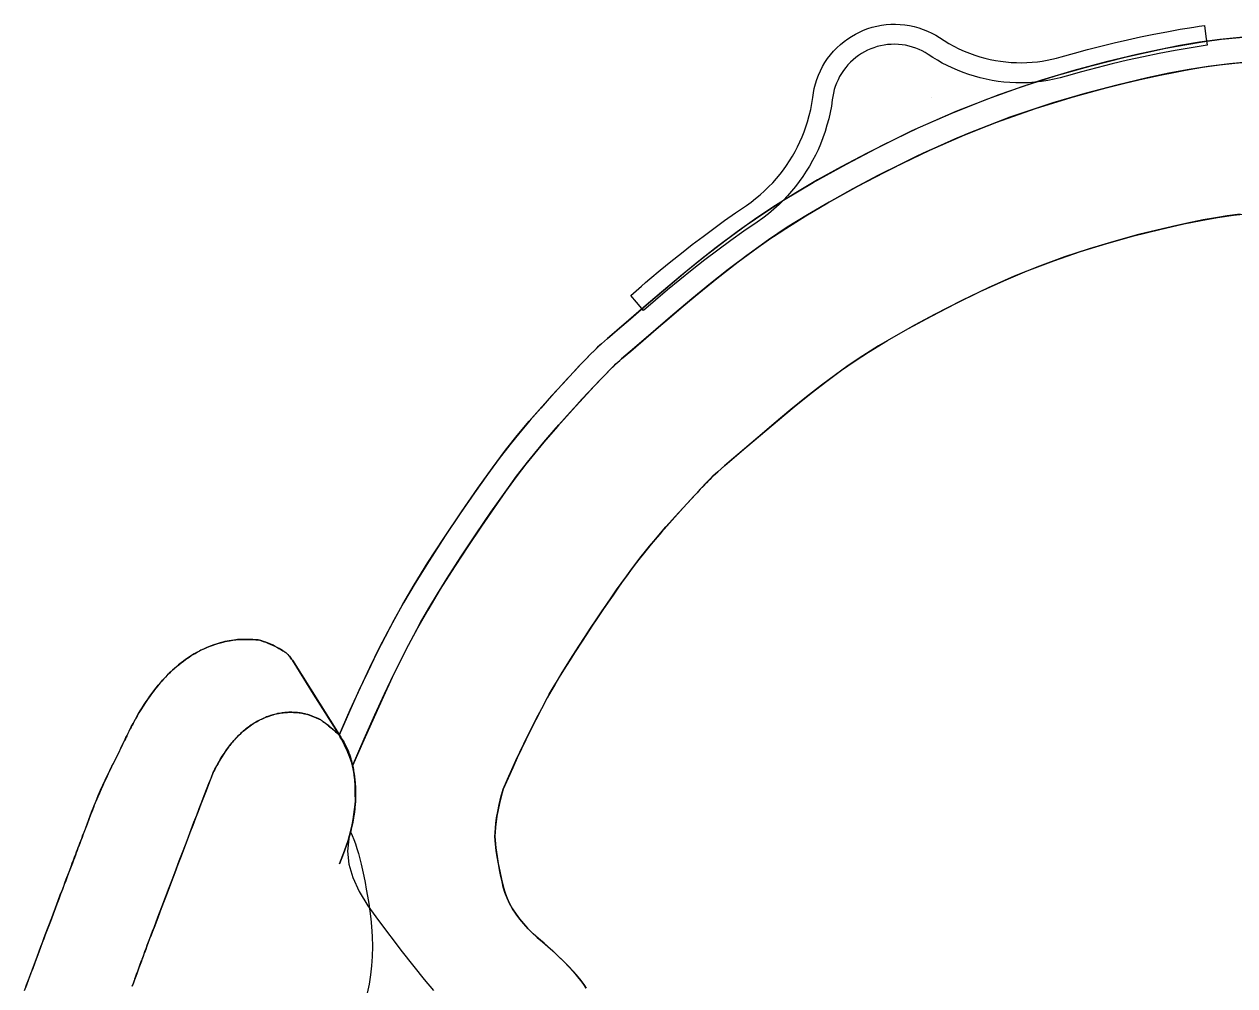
# Model space of a CAD drawing. Extents: x -120222 to -41942, y -19134 to 30932.
# Drawn here: x -97847.5 to -97599.6, y 4603.1 to 4800.1 of the extents above; entities that cross this region are included whole.
import ezdxf

# ---------------------------------------------------------------- set-up
doc = ezdxf.new("R2010")
doc.units = 0
doc.header["$LTSCALE"] = 150
doc.header["$MEASUREMENT"] = 0
doc.layers.get('0').update_dxf_attribs({"linetype": 'CONTINUOUS'})
doc.layers.add('_____', color=7, linetype='CONTINUOUS')

# ---------------------------------------------------------------- blocks, each defined once
blk = doc.blocks.new('____-461')
at = {"color": 1, "linetype": 'Continuous'}
blk.add_line((-104096.7, 236.26), (-104096.7, 236.26), dxfattribs=at)
for points in [[(-104121.09, 236.38, 0), (-104120.96, 237.3, 0), (-104120.78, 238.22, 0), (-104120.55, 239.14, 0), (-104120.26, 240.05, 0), (-104119.92, 240.96, 0), (-104119.53, 241.83, 0), (-104119.09, 242.68, 0), (-104118.6, 243.51, 0), (-104118.06, 244.31, 0), (-104117.46, 245.1, 0), (-104116.83, 245.84, 0), (-104116.15, 246.54, 0), (-104115.44, 247.21, 0), (-104114.69, 247.82, 0), (-104113.93, 248.38, 0), (-104113.15, 248.88, 0), (-104112.35, 249.34, 0), (-104111.54, 249.75, 0), (-104110.69, 250.13, 0), (-104109.81, 250.46, 0), (-104108.91, 250.74, 0), (-104107.98, 250.97, 0), (-104107.03, 251.15, 0), (-104106.08, 251.28, 0), (-104105.12, 251.35, 0), (-104104.16, 251.36, 0), (-104103.2, 251.32, 0), (-104102.22, 251.23, 0), (-104101.25, 251.07, 0), (-104100.3, 250.87, 0), (-104099.36, 250.6, 0), (-104098.45, 250.29, 0), (-104097.58, 249.94, 0), (-104096.73, 249.54, 0), (-104095.92, 249.1, 0), (-104095.15, 248.62, 0)], [(-104045.82, 250.32, 0), (-104044.43, 250.56, 0), (-104043.04, 250.79, 0), (-104041.95, 250.96, 0), (-104040.85, 251.13, 0)], [(-104040.85, 251.13, 0), (-104040.57, 248.84, 0), (-104040.34, 247.04, 0)], [(-104218.09, 105.79, 0), (-104215.81, 110.95, 0), (-104213.74, 115.53, 0), (-104211.8, 119.66, 0), (-104209.74, 123.84, 0), (-104207.52, 128.12, 0), (-104205.08, 132.58, 0), (-104202.71, 136.59, 0), (-104199.9, 141.11, 0), (-104196.64, 146.14, 0), (-104193.05, 151.51, 0), (-104189.71, 156.35, 0), (-104186.7, 160.55, 0), (-104184.01, 164.11, 0), (-104181.61, 167.11, 0), (-104179.15, 170.04, 0), (-104176.6, 172.99, 0), (-104173.94, 175.95, 0), (-104171.26, 178.87, 0), (-104169.84, 180.38, 0), (-104168.58, 181.72, 0), (-104167.48, 182.87, 0), (-104166.53, 183.85, 0), (-104165.74, 184.64, 0), (-104165.11, 185.25, 0), (-104164.35, 185.94, 0), (-104163.16, 186.99, 0), (-104161.12, 188.76, 0), (-104158.45, 191.06, 0), (-104155.13, 193.9, 0), (-104151.17, 197.26, 0), (-104147.07, 200.69, 0), (-104143.17, 203.84, 0), (-104138.82, 207.21, 0), (-104134.74, 210.2, 0), (-104130.94, 212.82, 0), (-104127.07, 215.31, 0), (-104120.98, 218.96, 0), (-104114.21, 222.73, 0), (-104106.84, 226.58, 0), (-104099.48, 230.13, 0), (-104092.27, 233.31, 0), (-104085.21, 236.11, 0), (-104078.19, 238.6, 0), (-104071.15, 240.85, 0), (-104064.07, 242.86, 0), (-104057.12, 244.59, 0), (-104052.84, 245.57, 0), (-104048.77, 246.43, 0), (-104044.92, 247.15, 0), (-104041.27, 247.76, 0), (-104037.37, 248.27, 0), (-104032.95, 248.73, 0)], [(-104032.95, 248.73, 0), (-104037.73, 248.23, 0), (-104041.91, 247.66, 0), (-104045.92, 246.97, 0), (-104050.19, 246.14, 0), (-104054.71, 245.16, 0), (-104061.01, 243.64, 0), (-104067.62, 241.88, 0), (-104074.22, 239.91, 0), (-104083, 236.92, 0), (-104091.8, 233.5, 0), (-104100.83, 229.5, 0), (-104110.09, 224.91, 0), (-104115.27, 222.16, 0), (-104120.1, 219.47, 0), (-104124.59, 216.83, 0), (-104128.73, 214.26, 0), (-104132.57, 211.72, 0), (-104136.58, 208.88, 0), (-104140.87, 205.64, 0), (-104144.44, 202.82, 0), (-104148.18, 199.77, 0), (-104152.09, 196.48, 0), (-104155.72, 193.39, 0), (-104158.77, 190.78, 0), (-104161.25, 188.65, 0), (-104163.16, 186.99, 0), (-104164.39, 185.91, 0), (-104165.15, 185.21, 0), (-104165.82, 184.56, 0), (-104166.66, 183.72, 0), (-104167.67, 182.68, 0), (-104168.84, 181.44, 0), (-104170.19, 180.01, 0), (-104172.31, 177.73, 0), (-104174.6, 175.23, 0), (-104176.81, 172.75, 0), (-104178.95, 170.27, 0), (-104181.07, 167.76, 0), (-104183.12, 165.24, 0), (-104185.3, 162.43, 0), (-104187.72, 159.15, 0), (-104190.38, 155.4, 0), (-104193.28, 151.17, 0), (-104196.36, 146.56, 0), (-104199.66, 141.49, 0), (-104202.51, 136.93, 0), (-104204.91, 132.88, 0), (-104206.88, 129.32, 0), (-104208.67, 125.93, 0), (-104210.36, 122.6, 0), (-104212.24, 118.74, 0), (-104214.03, 114.89, 0), (-104215.97, 110.59, 0), (-104218.09, 105.79, 0)], [(-104095.15, 248.62, 0), (-104094.2, 248, 0), (-104093.22, 247.41, 0), (-104092.21, 246.85, 0), (-104091.17, 246.33, 0), (-104090.11, 245.85, 0), (-104089.02, 245.41, 0), (-104087.91, 245.01, 0), (-104086.88, 244.69, 0), (-104085.83, 244.4, 0), (-104084.77, 244.15, 0), (-104083.7, 243.94, 0), (-104082.63, 243.77, 0), (-104081.55, 243.63, 0), (-104080.46, 243.54, 0), (-104079.38, 243.49, 0), (-104078.3, 243.48, 0), (-104077.22, 243.51, 0), (-104076.14, 243.58, 0), (-104075.08, 243.68, 0), (-104074.08, 243.82, 0), (-104073.09, 243.99, 0), (-104072.12, 244.19, 0), (-104071.16, 244.42, 0), (-104070.21, 244.68, 0)], [(-104070.21, 244.68, 0), (-104067.52, 245.44, 0), (-104064.81, 246.18, 0), (-104062.1, 246.88, 0), (-104059.38, 247.54, 0), (-104056.65, 248.17, 0), (-104053.96, 248.76, 0), (-104051.26, 249.31, 0), (-104048.56, 249.83, 0), (-104045.85, 250.32, 0)], [(-104045.85, 250.32, 0), (-104045.83, 250.32, 0), (-104045.82, 250.32, 0)], [(-104097.44, 245.18, 0), (-104098.04, 245.54, 0), (-104098.66, 245.88, 0), (-104099.31, 246.19, 0), (-104099.99, 246.46, 0), (-104100.68, 246.69, 0), (-104101.38, 246.89, 0), (-104102.09, 247.04, 0), (-104102.81, 247.15, 0), (-104103.54, 247.22, 0), (-104104.28, 247.25, 0), (-104105.02, 247.24, 0), (-104105.76, 247.18, 0), (-104106.49, 247.09, 0), (-104107.21, 246.95, 0), (-104107.9, 246.77, 0), (-104108.57, 246.56, 0), (-104109.23, 246.31, 0), (-104109.86, 246.04, 0), (-104110.48, 245.72, 0), (-104111.1, 245.36, 0), (-104111.7, 244.97, 0), (-104112.28, 244.54, 0), (-104112.85, 244.07, 0), (-104113.38, 243.58, 0), (-104113.88, 243.05, 0), (-104114.35, 242.5, 0), (-104114.79, 241.91, 0), (-104115.21, 241.29, 0), (-104115.59, 240.65, 0), (-104115.92, 240, 0), (-104116.22, 239.32, 0), (-104116.48, 238.64, 0), (-104116.69, 237.96, 0), (-104116.86, 237.27, 0), (-104117, 236.59, 0), (-104117.09, 235.9, 0)], [(-104040.34, 247.04, 0), (-104043.61, 246.53, 0), (-104046.87, 245.96, 0), (-104050.12, 245.35, 0), (-104053.36, 244.68, 0), (-104056.6, 243.97, 0), (-104059.76, 243.23, 0), (-104062.91, 242.43, 0), (-104066.05, 241.59, 0), (-104069.18, 240.71, 0)], [(-104215.34, 99.51, 0), (-104212.95, 104.99, 0), (-104210.76, 109.91, 0), (-104208.78, 114.26, 0), (-104206.88, 118.28, 0), (-104205.61, 120.85, 0), (-104204.28, 123.46, 0), (-104202.89, 126.11, 0), (-104201.43, 128.81, 0), (-104199.73, 131.77, 0), (-104197.74, 135.07, 0), (-104195.46, 138.71, 0), (-104192.89, 142.68, 0), (-104190.05, 146.95, 0), (-104187.3, 150.99, 0), (-104184.81, 154.56, 0), (-104182.52, 157.72, 0), (-104180.44, 160.49, 0), (-104178.57, 162.86, 0), (-104176.15, 165.78, 0), (-104173.63, 168.72, 0), (-104171.01, 171.67, 0), (-104168.3, 174.63, 0), (-104165.89, 177.21, 0), (-104163.95, 179.25, 0), (-104162.49, 180.75, 0), (-104161.92, 181.3, 0), (-104161.4, 181.79, 0), (-104160.58, 182.52, 0), (-104159.43, 183.53, 0), (-104157.95, 184.81, 0), (-104156.13, 186.38, 0), (-104153.56, 188.58, 0), (-104150.53, 191.16, 0), (-104147.08, 194.09, 0), (-104143.66, 196.93, 0), (-104138.96, 200.7, 0), (-104134.58, 204.05, 0), (-104130.49, 206.99, 0), (-104126.64, 209.56, 0), (-104122.52, 212.14, 0), (-104118.04, 214.78, 0), (-104113.19, 217.49, 0), (-104107.98, 220.26, 0), (-104099.57, 224.45, 0), (-104091.38, 228.14, 0), (-104083.39, 231.33, 0), (-104075.45, 234.12, 0), (-104067.48, 236.59, 0), (-104059.48, 238.73, 0), (-104051.96, 240.51, 0), (-104045.1, 241.9, 0), (-104041.77, 242.47, 0), (-104038.42, 242.96, 0), (-104034.64, 243.4, 0)], [(-104030.76, 243.76, 0), (-104035.74, 243.28, 0), (-104040.08, 242.73, 0), (-104044.01, 242.09, 0), (-104048.18, 241.31, 0), (-104052.61, 240.37, 0), (-104058.8, 238.9, 0), (-104065.37, 237.19, 0), (-104071.95, 235.25, 0), (-104080.72, 232.31, 0), (-104089.49, 228.93, 0), (-104098.49, 224.96, 0), (-104107.74, 220.39, 0), (-104112.92, 217.64, 0), (-104117.74, 214.95, 0), (-104122.2, 212.33, 0), (-104126.31, 209.78, 0), (-104130.13, 207.24, 0), (-104134.14, 204.37, 0), (-104138.45, 201.1, 0), (-104142.05, 198.24, 0), (-104145.83, 195.13, 0), (-104149.75, 191.82, 0), (-104153.25, 188.84, 0), (-104156.17, 186.34, 0), (-104158.5, 184.34, 0), (-104160.24, 182.82, 0), (-104161.32, 181.87, 0), (-104161.96, 181.26, 0), (-104162.67, 180.56, 0), (-104163.56, 179.66, 0), (-104164.63, 178.54, 0), (-104165.89, 177.22, 0), (-104167.32, 175.69, 0), (-104170.33, 172.42, 0), (-104173.32, 169.07, 0), (-104176.18, 165.74, 0), (-104178.02, 163.53, 0), (-104179.83, 161.27, 0), (-104181.82, 158.68, 0), (-104184, 155.69, 0), (-104186.38, 152.32, 0), (-104188.96, 148.56, 0), (-104191.73, 144.44, 0), (-104194.34, 140.46, 0), (-104197.39, 135.64, 0), (-104199.96, 131.38, 0), (-104202.05, 127.67, 0), (-104203.88, 124.24, 0), (-104205.61, 120.87, 0), (-104207.23, 117.56, 0), (-104209.04, 113.71, 0), (-104210.95, 109.49, 0), (-104213.05, 104.76, 0), (-104215.34, 99.51, 0)], [(-104215.34, 99.51, 0), (-104212.88, 105.16, 0), (-104210.63, 110.2, 0), (-104208.61, 114.64, 0), (-104206.63, 118.8, 0), (-104204.5, 123.05, 0), (-104202.2, 127.4, 0), (-104200.47, 130.51, 0), (-104198.38, 134.03, 0), (-104195.94, 137.95, 0), (-104193.15, 142.28, 0), (-104190.03, 146.99, 0), (-104187, 151.43, 0), (-104184.24, 155.36, 0), (-104181.74, 158.78, 0), (-104179.5, 161.7, 0), (-104177.43, 164.25, 0), (-104175.3, 166.78, 0), (-104173.09, 169.33, 0), (-104170.81, 171.89, 0), (-104168.46, 174.46, 0), (-104166.95, 176.08, 0), (-104165.6, 177.52, 0), (-104164.43, 178.75, 0), (-104163.43, 179.8, 0), (-104162.59, 180.65, 0), (-104161.92, 181.31, 0), (-104161.29, 181.89, 0), (-104160.24, 182.82, 0), (-104158.38, 184.44, 0), (-104155.86, 186.61, 0), (-104152.68, 189.32, 0), (-104148.85, 192.59, 0), (-104144.71, 196.07, 0), (-104140.77, 199.27, 0), (-104136.39, 202.68, 0), (-104132.3, 205.71, 0), (-104128.49, 208.35, 0), (-104124.67, 210.81, 0), (-104118.62, 214.44, 0), (-104111.87, 218.21, 0), (-104104.49, 222.05, 0), (-104097.14, 225.59, 0), (-104089.95, 228.74, 0), (-104082.92, 231.5, 0), (-104075.92, 233.97, 0), (-104068.89, 236.18, 0), (-104061.82, 238.14, 0), (-104054.98, 239.83, 0), (-104049.96, 240.94, 0), (-104045.26, 241.87, 0), (-104040.89, 242.61, 0), (-104036.21, 243.23, 0), (-104030.76, 243.76, 0)], [(-104030.76, 243.76, 0), (-104035.74, 243.28, 0), (-104040.08, 242.73, 0), (-104044.01, 242.09, 0), (-104048.18, 241.31, 0), (-104052.61, 240.37, 0), (-104058.8, 238.9, 0), (-104065.37, 237.19, 0), (-104071.95, 235.25, 0), (-104080.72, 232.31, 0), (-104089.49, 228.93, 0), (-104098.49, 224.96, 0), (-104107.74, 220.39, 0), (-104112.92, 217.64, 0), (-104117.74, 214.95, 0), (-104122.2, 212.33, 0), (-104126.31, 209.78, 0), (-104130.13, 207.24, 0), (-104134.14, 204.37, 0), (-104138.45, 201.1, 0), (-104142.05, 198.24, 0), (-104145.83, 195.13, 0), (-104149.75, 191.82, 0), (-104153.25, 188.84, 0), (-104156.17, 186.34, 0), (-104158.5, 184.34, 0), (-104160.24, 182.82, 0), (-104161.32, 181.87, 0), (-104161.96, 181.26, 0), (-104162.67, 180.56, 0), (-104163.56, 179.66, 0), (-104164.63, 178.54, 0), (-104165.89, 177.22, 0), (-104167.32, 175.69, 0), (-104170.33, 172.42, 0), (-104173.32, 169.07, 0), (-104176.18, 165.74, 0), (-104178.02, 163.53, 0), (-104179.83, 161.27, 0), (-104181.82, 158.68, 0), (-104184, 155.69, 0), (-104186.38, 152.32, 0), (-104188.96, 148.56, 0), (-104191.73, 144.44, 0), (-104194.34, 140.46, 0), (-104197.39, 135.64, 0), (-104199.96, 131.38, 0), (-104202.05, 127.67, 0), (-104203.88, 124.24, 0), (-104205.61, 120.87, 0), (-104207.23, 117.56, 0), (-104209.04, 113.71, 0), (-104210.95, 109.49, 0), (-104213.05, 104.76, 0), (-104215.34, 99.51, 0)], [(-104069.18, 240.71, 0), (-104070.42, 240.37, 0), (-104071.68, 240.08, 0), (-104072.97, 239.83, 0), (-104074.27, 239.63, 0), (-104075.58, 239.49, 0), (-104076.91, 239.39, 0), (-104078.24, 239.35, 0), (-104079.47, 239.36, 0), (-104080.7, 239.42, 0), (-104081.93, 239.52, 0), (-104083.15, 239.66, 0), (-104084.37, 239.85, 0), (-104085.58, 240.09, 0), (-104086.79, 240.37, 0), (-104087.97, 240.69, 0), (-104089.14, 241.06, 0), (-104090.3, 241.47, 0), (-104091.43, 241.92, 0), (-104092.55, 242.4, 0), (-104093.57, 242.9, 0), (-104094.58, 243.42, 0), (-104095.56, 243.98, 0), (-104096.51, 244.56, 0), (-104097.44, 245.18, 0)], [(-104134.67, 214.27, 0), (-104133.72, 214.94, 0), (-104132.79, 215.66, 0), (-104131.88, 216.42, 0), (-104130.99, 217.21, 0), (-104130.13, 218.04, 0), (-104129.3, 218.9, 0), (-104128.49, 219.8, 0), (-104127.79, 220.66, 0), (-104127.11, 221.54, 0), (-104126.46, 222.44, 0), (-104125.84, 223.37, 0), (-104125.26, 224.32, 0), (-104124.71, 225.29, 0), (-104124.19, 226.27, 0), (-104123.71, 227.27, 0), (-104123.27, 228.29, 0), (-104122.86, 229.32, 0), (-104122.49, 230.35, 0), (-104122.15, 231.4, 0), (-104121.81, 232.64, 0), (-104121.52, 233.89, 0), (-104121.28, 235.13, 0), (-104121.09, 236.38, 0)], [(-104117.09, 235.9, 0), (-104117.29, 234.6, 0), (-104117.53, 233.29, 0), (-104117.83, 231.98, 0), (-104118.18, 230.68, 0), (-104118.57, 229.38, 0), (-104119.02, 228.1, 0), (-104119.52, 226.82, 0), (-104120.02, 225.67, 0), (-104120.56, 224.53, 0), (-104121.14, 223.42, 0), (-104121.76, 222.32, 0), (-104122.42, 221.24, 0), (-104123.12, 220.19, 0), (-104123.85, 219.16, 0), (-104124.62, 218.16, 0), (-104125.42, 217.19, 0), (-104126.25, 216.25, 0), (-104127.11, 215.35, 0), (-104127.99, 214.47, 0), (-104129.07, 213.49, 0), (-104130.18, 212.56, 0), (-104131.32, 211.67, 0), (-104132.48, 210.84, 0)], [(-104154.46, 199.21, 0), (-104152.32, 201, 0), (-104150.17, 202.76, 0), (-104147.99, 204.5, 0), (-104145.79, 206.22, 0), (-104143.57, 207.9, 0), (-104141.38, 209.53, 0), (-104139.16, 211.14, 0), (-104136.92, 212.72, 0), (-104134.67, 214.27, 0)], [(-104033.54, 212.44, 0), (-104036.21, 212.1, 0), (-104038.61, 211.72, 0), (-104041.11, 211.27, 0), (-104043.75, 210.75, 0), (-104046.54, 210.15, 0), (-104049.47, 209.48, 0), (-104054.35, 208.28, 0), (-104059.42, 206.9, 0), (-104064.48, 205.38, 0), (-104069.52, 203.7, 0), (-104074.64, 201.83, 0), (-104079.82, 199.75, 0), (-104085.14, 197.4, 0), (-104090.59, 194.8, 0), (-104096.14, 191.95, 0), (-104100.27, 189.73, 0), (-104104.09, 187.57, 0), (-104107.61, 185.49, 0), (-104110.83, 183.48, 0), (-104113.82, 181.48, 0), (-104116.47, 179.58, 0), (-104119.32, 177.44, 0), (-104122.36, 175.06, 0), (-104125.59, 172.44, 0), (-104129.02, 169.57, 0), (-104132.37, 166.72, 0), (-104135.07, 164.41, 0), (-104137.34, 162.47, 0), (-104139.16, 160.9, 0), (-104140.55, 159.69, 0), (-104141.5, 158.85, 0)], [(-104141.5, 158.85, 0), (-104140.52, 159.72, 0), (-104139.07, 160.98, 0), (-104137.16, 162.62, 0), (-104134.79, 164.65, 0), (-104131.81, 167.2, 0), (-104128.35, 170.14, 0), (-104124.9, 173, 0), (-104121.44, 175.79, 0), (-104118.2, 178.29, 0), (-104115.19, 180.51, 0), (-104112.42, 182.43, 0), (-104109.66, 184.22, 0), (-104105.79, 186.58, 0), (-104101.5, 189.04, 0), (-104096.81, 191.59, 0), (-104091.78, 194.2, 0), (-104086.8, 196.63, 0), (-104081.93, 198.84, 0), (-104077.16, 200.84, 0), (-104071.72, 202.91, 0), (-104066.29, 204.79, 0), (-104060.84, 206.49, 0), (-104055.37, 208.01, 0), (-104050.04, 209.35, 0), (-104045.12, 210.46, 0), (-104041.53, 211.19, 0), (-104038.2, 211.79, 0), (-104034.92, 212.28, 0), (-104031.03, 212.7, 0)], [(-104132.48, 210.84, 0), (-104135.2, 208.97, 0), (-104137.89, 207.05, 0), (-104140.55, 205.1, 0), (-104143.18, 203.1, 0), (-104145.79, 201.07, 0), (-104148.32, 199.04, 0), (-104150.82, 196.98, 0), (-104153.29, 194.88, 0), (-104155.73, 192.74, 0)], [(-104158.34, 195.84, 0), (-104157.26, 196.79, 0), (-104156.18, 197.73, 0), (-104155.32, 198.47, 0), (-104154.46, 199.21, 0)], [(-104155.73, 192.74, 0), (-104157.19, 194.47, 0), (-104158.34, 195.84, 0)], [(-104141.5, 158.85, 0), (-104141.88, 158.47, 0), (-104142.35, 158, 0), (-104142.88, 157.44, 0), (-104143.5, 156.79, 0), (-104144.19, 156.05, 0), (-104144.79, 155.41, 0), (-104145.44, 154.72, 0), (-104146.14, 153.97, 0), (-104146.88, 153.17, 0), (-104147.66, 152.33, 0), (-104149.92, 149.83, 0), (-104152.09, 147.35, 0), (-104154.16, 144.9, 0), (-104155.01, 143.87, 0), (-104155.84, 142.85, 0), (-104156.7, 141.75, 0), (-104157.64, 140.53, 0), (-104158.42, 139.48, 0), (-104159.24, 138.35, 0), (-104160.11, 137.14, 0), (-104161.02, 135.86, 0), (-104161.99, 134.47, 0), (-104163.01, 133, 0), (-104164.07, 131.45, 0), (-104165.17, 129.81, 0), (-104166.31, 128.1, 0), (-104167.43, 126.42, 0), (-104168.49, 124.81, 0), (-104169.76, 122.85, 0), (-104170.93, 121, 0), (-104172.02, 119.26, 0), (-104173.02, 117.63, 0), (-104173.92, 116.11, 0), (-104174.74, 114.7, 0), (-104175.46, 113.4, 0), (-104176.67, 111.15, 0), (-104177.83, 108.94, 0), (-104178.93, 106.76, 0), (-104179.87, 104.85, 0), (-104180.77, 102.97, 0), (-104181.64, 101.1, 0), (-104182.55, 99.11, 0), (-104183.51, 96.98, 0), (-104184.52, 94.7, 0)], [(-104184.52, 94.7, 0), (-104183.6, 96.77, 0), (-104182.72, 98.72, 0), (-104181.88, 100.56, 0), (-104181.09, 102.28, 0), (-104180.29, 103.98, 0), (-104179.46, 105.69, 0), (-104178.78, 107.06, 0), (-104178.08, 108.45, 0), (-104177.36, 109.84, 0), (-104176.61, 111.26, 0), (-104175.85, 112.69, 0), (-104175.05, 114.15, 0), (-104174.27, 115.52, 0), (-104173.4, 116.99, 0), (-104172.44, 118.58, 0), (-104171.39, 120.27, 0), (-104170.25, 122.08, 0), (-104169.02, 123.99, 0), (-104167.7, 126.01, 0), (-104166.6, 127.67, 0), (-104165.45, 129.39, 0), (-104164.34, 131.04, 0), (-104163.27, 132.61, 0), (-104162.24, 134.11, 0), (-104161.26, 135.52, 0), (-104160.32, 136.85, 0), (-104159.19, 138.42, 0), (-104158.13, 139.86, 0), (-104157.15, 141.18, 0), (-104156.23, 142.36, 0), (-104155.38, 143.42, 0), (-104154.52, 144.46, 0), (-104153.65, 145.51, 0), (-104151.16, 148.42, 0), (-104148.55, 151.35, 0), (-104147.66, 152.33, 0), (-104146.75, 153.31, 0), (-104145.89, 154.24, 0), (-104145.1, 155.08, 0), (-104144.38, 155.86, 0), (-104143.72, 156.56, 0), (-104143.03, 157.29, 0), (-104142.43, 157.91, 0), (-104141.92, 158.43, 0), (-104141.5, 158.85, 0)], [(-104269.71, 87.57, 0), (-104269.36, 88.5, 0), (-104269.02, 89.43, 0), (-104268.66, 90.37, 0), (-104268.48, 90.84, 0), (-104268.26, 91.39, 0), (-104268.02, 92.01, 0), (-104267.73, 92.69, 0), (-104267.42, 93.42, 0), (-104266.95, 94.49, 0), (-104266.47, 95.55, 0), (-104265.99, 96.58, 0), (-104265.52, 97.58, 0), (-104265.05, 98.53, 0), (-104264.62, 99.43, 0), (-104264.34, 99.99, 0), (-104264.05, 100.58, 0), (-104263.73, 101.23, 0), (-104263.37, 101.96, 0), (-104262.97, 102.79, 0), (-104262.65, 103.44, 0), (-104262.37, 104.02, 0), (-104262.12, 104.51, 0), (-104261.92, 104.93, 0), (-104261.76, 105.26, 0), (-104261.54, 105.72, 0), (-104261.32, 106.16, 0), (-104261.1, 106.6, 0), (-104260.88, 107.04, 0), (-104260.66, 107.48, 0), (-104260.48, 107.82, 0), (-104260.29, 108.18, 0), (-104260.07, 108.59, 0), (-104259.81, 109.07, 0), (-104259.51, 109.6, 0), (-104259.18, 110.18, 0), (-104258.83, 110.77, 0), (-104258.46, 111.37, 0), (-104258.04, 112.04, 0), (-104257.61, 112.69, 0), (-104257.23, 113.24, 0), (-104256.86, 113.77, 0), (-104256.48, 114.3, 0), (-104256.07, 114.84, 0), (-104255.57, 115.48, 0), (-104255.13, 116.01, 0), (-104254.71, 116.5, 0), (-104254.26, 117.02, 0), (-104253.75, 117.57, 0), (-104253.39, 117.94, 0), (-104253.03, 118.31, 0), (-104252.67, 118.66, 0), (-104252.36, 118.95, 0), (-104252.08, 119.21, 0), (-104251.78, 119.48, 0), (-104251.39, 119.82, 0), (-104250.94, 120.19, 0), (-104250.45, 120.58, 0), (-104249.99, 120.93, 0), (-104249.57, 121.24, 0), (-104249.18, 121.51, 0), (-104248.81, 121.76, 0), (-104248.44, 122, 0), (-104248, 122.27, 0), (-104247.6, 122.51, 0), (-104247.18, 122.75, 0), (-104246.74, 122.99, 0), (-104246.29, 123.22, 0), (-104245.96, 123.38, 0), (-104245.61, 123.54, 0), (-104245.19, 123.72, 0), (-104244.69, 123.93, 0), (-104244.13, 124.14, 0), (-104243.53, 124.35, 0), (-104242.95, 124.53, 0), (-104242.37, 124.7, 0), (-104241.87, 124.83, 0), (-104241.43, 124.93, 0), (-104241, 125.03, 0), (-104240.53, 125.12, 0), (-104239.87, 125.22, 0), (-104239.27, 125.29, 0), (-104238.82, 125.33, 0), (-104238.47, 125.36, 0), (-104238.13, 125.37, 0), (-104237.79, 125.38, 0), (-104237.45, 125.39, 0), (-104237.11, 125.38, 0), (-104236.8, 125.38, 0), (-104236.49, 125.37, 0), (-104236.18, 125.36, 0), (-104235.88, 125.34, 0), (-104235.55, 125.33, 0), (-104235.14, 125.3, 0), (-104234.65, 125.27, 0)], [(-104234.65, 125.27, 0), (-104235.1, 125.3, 0), (-104235.48, 125.32, 0), (-104235.79, 125.34, 0), (-104236.07, 125.35, 0), (-104236.35, 125.36, 0), (-104237.44, 125.39, 0), (-104237.68, 125.38, 0), (-104237.93, 125.38, 0), (-104238.17, 125.37, 0), (-104238.41, 125.36, 0), (-104238.65, 125.35, 0), (-104238.92, 125.33, 0), (-104239.25, 125.3, 0), (-104239.66, 125.25, 0), (-104240.12, 125.18, 0), (-104240.6, 125.1, 0), (-104241.06, 125.01, 0), (-104241.5, 124.92, 0), (-104241.95, 124.81, 0), (-104242.48, 124.67, 0), (-104243.07, 124.5, 0), (-104243.73, 124.28, 0), (-104244.32, 124.07, 0), (-104244.87, 123.86, 0), (-104245.35, 123.66, 0), (-104245.73, 123.48, 0), (-104246.07, 123.32, 0), (-104246.4, 123.16, 0), (-104246.72, 123, 0), (-104247.28, 122.7, 0), (-104247.79, 122.4, 0), (-104248.34, 122.07, 0), (-104248.92, 121.69, 0), (-104249.54, 121.26, 0), (-104249.97, 120.94, 0), (-104250.45, 120.58, 0), (-104250.97, 120.17, 0), (-104251.43, 119.79, 0), (-104251.84, 119.43, 0), (-104252.2, 119.1, 0), (-104252.52, 118.8, 0), (-104252.89, 118.44, 0), (-104253.3, 118.04, 0), (-104253.69, 117.64, 0), (-104254.06, 117.24, 0), (-104254.4, 116.86, 0), (-104254.72, 116.49, 0), (-104255, 116.17, 0), (-104255.27, 115.84, 0), (-104255.56, 115.48, 0), (-104255.89, 115.07, 0), (-104256.22, 114.64, 0), (-104256.53, 114.22, 0), (-104256.95, 113.64, 0), (-104257.35, 113.07, 0), (-104257.78, 112.43, 0), (-104258.26, 111.7, 0), (-104258.69, 110.99, 0), (-104259.1, 110.32, 0), (-104259.48, 109.65, 0), (-104259.8, 109.09, 0), (-104260.07, 108.58, 0), (-104260.3, 108.16, 0), (-104260.5, 107.79, 0), (-104260.68, 107.42, 0), (-104260.87, 107.06, 0), (-104261.49, 105.83, 0), (-104261.61, 105.58, 0), (-104261.73, 105.33, 0), (-104261.88, 105.03, 0), (-104262.06, 104.65, 0), (-104262.24, 104.28, 0), (-104262.44, 103.87, 0), (-104262.67, 103.41, 0), (-104262.92, 102.89, 0), (-104263.17, 102.37, 0), (-104263.49, 101.73, 0), (-104263.77, 101.15, 0), (-104264.03, 100.62, 0), (-104264.37, 99.94, 0), (-104264.69, 99.28, 0), (-104265.04, 98.57, 0), (-104265.4, 97.83, 0), (-104265.77, 97.05, 0), (-104266.15, 96.25, 0), (-104266.5, 95.48, 0), (-104266.86, 94.7, 0), (-104267.21, 93.91, 0), (-104267.55, 93.11, 0), (-104267.89, 92.33, 0), (-104268.18, 91.61, 0), (-104268.42, 90.99, 0), (-104268.63, 90.44, 0), (-104268.82, 89.96, 0), (-104269, 89.47, 0), (-104269.36, 88.52, 0), (-104269.71, 87.57, 0)], [(-104234.65, 125.27, 0), (-104234.35, 125.2, 0), (-104234.11, 125.15, 0)], [(-104234.11, 125.15, 0), (-104234.41, 125.22, 0), (-104234.65, 125.27, 0)], [(-104234.11, 125.15, 0), (-104233.63, 124.98, 0), (-104233.14, 124.81, 0), (-104232.67, 124.62, 0), (-104232.21, 124.43, 0), (-104231.75, 124.22, 0), (-104231.3, 124.01, 0), (-104230.86, 123.79, 0), (-104230.43, 123.55, 0), (-104230.01, 123.31, 0), (-104229.61, 123.06, 0), (-104229.5, 123, 0), (-104229.39, 122.93, 0), (-104229.29, 122.86, 0), (-104229.19, 122.79, 0), (-104229.08, 122.72, 0), (-104228.98, 122.64, 0), (-104228.87, 122.55, 0), (-104228.76, 122.45, 0), (-104228.64, 122.34, 0), (-104228.53, 122.22, 0), (-104228.41, 122.09, 0), (-104228.29, 121.94, 0), (-104228.14, 121.76, 0), (-104227.99, 121.57, 0), (-104227.84, 121.36, 0), (-104227.68, 121.13, 0)], [(-104227.68, 121.13, 0), (-104227.83, 121.34, 0), (-104227.97, 121.54, 0), (-104228.11, 121.72, 0), (-104228.24, 121.89, 0), (-104228.38, 122.05, 0), (-104228.5, 122.19, 0), (-104228.63, 122.32, 0), (-104228.75, 122.44, 0), (-104228.87, 122.55, 0), (-104228.97, 122.64, 0), (-104229.07, 122.71, 0), (-104229.17, 122.78, 0), (-104229.27, 122.85, 0), (-104229.37, 122.91, 0), (-104229.47, 122.98, 0), (-104229.57, 123.04, 0), (-104229.67, 123.11, 0), (-104230.04, 123.33, 0), (-104230.41, 123.54, 0), (-104230.79, 123.75, 0), (-104231.18, 123.95, 0), (-104231.64, 124.17, 0), (-104232.12, 124.39, 0), (-104232.6, 124.6, 0), (-104233.1, 124.79, 0), (-104233.6, 124.98, 0), (-104234.11, 125.15, 0)], [(-104227.68, 121.13, 0), (-104222.14, 112.3, 0), (-104217.78, 105.36, 0)], [(-104217.78, 105.36, 0), (-104223.33, 114.19, 0), (-104227.68, 121.13, 0)], [(-104243.89, 98.1, 0), (-104243.7, 98.46, 0), (-104243.53, 98.8, 0), (-104243.36, 99.13, 0), (-104243.18, 99.46, 0), (-104243, 99.79, 0), (-104242.82, 100.12, 0), (-104242.63, 100.45, 0), (-104242.44, 100.78, 0), (-104242.03, 101.45, 0), (-104241.61, 102.11, 0), (-104241.15, 102.77, 0), (-104240.95, 103.05, 0), (-104240.75, 103.33, 0), (-104240.54, 103.61, 0), (-104240.29, 103.92, 0), (-104240.08, 104.18, 0), (-104239.87, 104.43, 0), (-104239.67, 104.66, 0), (-104239.49, 104.86, 0), (-104239.07, 105.32, 0), (-104238.64, 105.76, 0), (-104238.19, 106.19, 0), (-104237.97, 106.39, 0), (-104237.74, 106.59, 0), (-104237.49, 106.8, 0), (-104237.21, 107.03, 0), (-104236.9, 107.27, 0), (-104236.6, 107.5, 0), (-104236.33, 107.69, 0), (-104236.08, 107.86, 0), (-104235.56, 108.2, 0), (-104235.03, 108.51, 0), (-104234.49, 108.81, 0), (-104234.22, 108.95, 0), (-104233.94, 109.08, 0), (-104233.66, 109.21, 0), (-104233.37, 109.34, 0), (-104233.09, 109.45, 0), (-104232.85, 109.55, 0), (-104232.65, 109.62, 0), (-104232.46, 109.69, 0), (-104232.27, 109.75, 0), (-104232.08, 109.81, 0), (-104231.87, 109.88, 0), (-104231.59, 109.96, 0), (-104231.26, 110.05, 0), (-104230.91, 110.13, 0), (-104230.54, 110.21, 0), (-104230.17, 110.27, 0), (-104229.85, 110.32, 0), (-104229.55, 110.36, 0), (-104229.12, 110.41, 0), (-104228.66, 110.44, 0), (-104228.21, 110.45, 0), (-104227.76, 110.45, 0), (-104227.45, 110.44, 0), (-104227.15, 110.43, 0), (-104226.85, 110.41, 0), (-104226.56, 110.38, 0), (-104226.29, 110.35, 0), (-104226.07, 110.32, 0), (-104225.76, 110.27, 0), (-104225.45, 110.21, 0), (-104225.17, 110.15, 0), (-104224.76, 110.05, 0), (-104224.32, 109.92, 0), (-104223.82, 109.75, 0), (-104223.31, 109.55, 0), (-104222.81, 109.33, 0), (-104222.32, 109.11, 0), (-104221.84, 108.88, 0)], [(-104221.84, 108.88, 0), (-104222.27, 109.09, 0), (-104222.71, 109.29, 0), (-104223.17, 109.49, 0), (-104223.63, 109.68, 0), (-104224.09, 109.85, 0), (-104224.53, 109.98, 0), (-104224.9, 110.08, 0), (-104225.06, 110.12, 0), (-104225.24, 110.17, 0), (-104225.44, 110.21, 0), (-104225.65, 110.25, 0), (-104225.87, 110.28, 0), (-104226.08, 110.32, 0), (-104226.33, 110.35, 0), (-104226.6, 110.38, 0), (-104226.89, 110.41, 0), (-104227.2, 110.43, 0), (-104227.5, 110.44, 0), (-104227.8, 110.45, 0), (-104228.1, 110.45, 0), (-104228.39, 110.45, 0), (-104228.68, 110.44, 0), (-104228.97, 110.42, 0), (-104229.25, 110.39, 0), (-104229.53, 110.36, 0), (-104229.79, 110.33, 0), (-104230.05, 110.29, 0), (-104230.34, 110.24, 0), (-104230.69, 110.18, 0), (-104231.03, 110.1, 0), (-104231.35, 110.02, 0), (-104231.65, 109.94, 0), (-104231.9, 109.87, 0), (-104232.13, 109.8, 0), (-104232.32, 109.74, 0), (-104232.52, 109.67, 0), (-104232.72, 109.59, 0), (-104232.95, 109.51, 0), (-104233.21, 109.4, 0), (-104233.5, 109.28, 0), (-104233.95, 109.08, 0), (-104234.38, 108.87, 0), (-104234.8, 108.64, 0), (-104235.38, 108.31, 0), (-104235.93, 107.96, 0), (-104236.15, 107.82, 0), (-104236.37, 107.67, 0), (-104236.61, 107.49, 0), (-104236.87, 107.29, 0), (-104237.2, 107.04, 0), (-104237.49, 106.8, 0), (-104237.75, 106.58, 0), (-104237.99, 106.37, 0), (-104238.22, 106.16, 0), (-104238.45, 105.94, 0), (-104238.67, 105.73, 0), (-104238.89, 105.51, 0), (-104239.1, 105.29, 0), (-104239.31, 105.06, 0), (-104239.52, 104.83, 0), (-104239.74, 104.58, 0), (-104239.93, 104.36, 0), (-104240.13, 104.12, 0), (-104240.33, 103.88, 0), (-104240.51, 103.65, 0), (-104240.67, 103.44, 0), (-104240.82, 103.23, 0), (-104241.48, 102.31, 0), (-104242.08, 101.38, 0), (-104242.64, 100.43, 0), (-104242.8, 100.14, 0), (-104242.96, 99.86, 0), (-104243.12, 99.57, 0), (-104243.28, 99.29, 0), (-104243.43, 99, 0), (-104243.58, 98.71, 0), (-104243.73, 98.42, 0), (-104243.89, 98.1, 0)], [(-104221.84, 108.88, 0), (-104221.7, 108.79, 0), (-104221.56, 108.68, 0), (-104221.41, 108.57, 0), (-104221.25, 108.46, 0), (-104221.09, 108.34, 0), (-104220.92, 108.21, 0), (-104220.75, 108.08, 0), (-104220.58, 107.94, 0), (-104220.41, 107.8, 0), (-104220.23, 107.66, 0), (-104220.04, 107.5, 0), (-104219.85, 107.34, 0), (-104219.65, 107.18, 0), (-104219.45, 107.01, 0), (-104219.25, 106.83, 0), (-104219.04, 106.65, 0), (-104218.82, 106.47, 0), (-104218.6, 106.27, 0), (-104218.38, 106.08, 0), (-104218.15, 105.87, 0)], [(-104218.15, 105.87, 0), (-104218.4, 106.09, 0), (-104218.64, 106.31, 0), (-104218.87, 106.51, 0), (-104219.1, 106.71, 0), (-104219.33, 106.9, 0), (-104219.54, 107.08, 0), (-104219.74, 107.25, 0), (-104219.93, 107.41, 0), (-104220.12, 107.57, 0), (-104220.31, 107.72, 0), (-104220.48, 107.86, 0), (-104220.66, 108, 0), (-104220.82, 108.13, 0), (-104220.99, 108.26, 0), (-104221.14, 108.38, 0), (-104221.3, 108.49, 0), (-104221.44, 108.6, 0), (-104221.58, 108.7, 0), (-104221.71, 108.79, 0), (-104221.84, 108.88, 0)], [(-104218.15, 105.87, 0), (-104218, 105.66, 0), (-104217.87, 105.48, 0), (-104217.74, 105.3, 0), (-104217.62, 105.13, 0), (-104217.55, 105.03, 0), (-104217.48, 104.91, 0), (-104217.38, 104.77, 0), (-104217.28, 104.61, 0), (-104217.17, 104.42, 0), (-104217.06, 104.23, 0), (-104216.78, 103.71, 0), (-104216.53, 103.19, 0), (-104216.3, 102.67, 0), (-104216.09, 102.12, 0), (-104215.94, 101.7, 0), (-104215.8, 101.26, 0), (-104215.67, 100.84, 0), (-104215.62, 100.67, 0), (-104215.57, 100.47, 0), (-104215.51, 100.24, 0), (-104215.45, 99.98, 0), (-104215.38, 99.68, 0), (-104215.31, 99.35, 0), (-104215.14, 98.46, 0), (-104215, 97.58, 0), (-104214.89, 96.71, 0), (-104214.82, 95.84, 0), (-104214.79, 95.51, 0), (-104214.77, 95.18, 0), (-104214.76, 94.87, 0), (-104214.75, 94.6, 0), (-104214.74, 94.41, 0), (-104214.74, 94.24, 0), (-104214.73, 94.09, 0), (-104214.73, 93.95, 0), (-104214.73, 93.77, 0), (-104214.73, 93.56, 0), (-104214.73, 93.32, 0), (-104214.74, 93.04, 0), (-104214.75, 92.74, 0), (-104214.76, 92.42, 0), (-104214.78, 92.11, 0), (-104214.81, 91.59, 0), (-104214.86, 91.09, 0), (-104214.91, 90.62, 0), (-104214.96, 90.14, 0), (-104215.02, 89.73, 0), (-104215.08, 89.29, 0), (-104215.16, 88.83, 0), (-104215.24, 88.37, 0), (-104215.3, 88.01, 0), (-104215.37, 87.67, 0), (-104215.44, 87.37, 0), (-104215.5, 87.09, 0), (-104215.55, 86.84, 0), (-104215.61, 86.6, 0), (-104215.88, 85.51, 0), (-104216.05, 84.87, 0), (-104216.23, 84.23, 0), (-104216.4, 83.62, 0)], [(-104216.4, 83.62, 0), (-104216.2, 84.33, 0), (-104216, 85.07, 0), (-104215.8, 85.81, 0), (-104215.74, 86.06, 0), (-104215.68, 86.31, 0), (-104215.62, 86.56, 0), (-104215.56, 86.82, 0), (-104215.49, 87.1, 0), (-104215.43, 87.4, 0), (-104215.36, 87.74, 0), (-104215.29, 88.07, 0), (-104215.23, 88.42, 0), (-104215.16, 88.79, 0), (-104215.1, 89.17, 0), (-104215.05, 89.54, 0), (-104215, 89.88, 0), (-104214.96, 90.2, 0), (-104214.92, 90.51, 0), (-104214.88, 90.89, 0), (-104214.84, 91.27, 0), (-104214.81, 91.67, 0), (-104214.78, 92.09, 0), (-104214.75, 92.53, 0), (-104214.74, 92.85, 0), (-104214.73, 93.14, 0), (-104214.73, 93.4, 0), (-104214.73, 93.64, 0), (-104214.73, 93.84, 0), (-104214.73, 93.97, 0), (-104214.73, 94.08, 0), (-104214.73, 94.2, 0), (-104214.74, 94.32, 0), (-104214.74, 94.47, 0), (-104214.75, 94.7, 0), (-104214.76, 94.97, 0), (-104214.78, 95.26, 0), (-104214.8, 95.57, 0), (-104214.82, 95.89, 0), (-104214.85, 96.21, 0), (-104214.89, 96.64, 0), (-104214.94, 97.08, 0), (-104214.99, 97.52, 0), (-104215.05, 97.95, 0), (-104215.12, 98.39, 0), (-104215.2, 98.84, 0), (-104215.29, 99.29, 0), (-104215.39, 99.73, 0), (-104215.46, 100.05, 0), (-104215.53, 100.32, 0), (-104215.59, 100.56, 0), (-104215.65, 100.76, 0), (-104215.7, 100.93, 0), (-104215.75, 101.12, 0), (-104215.81, 101.3, 0), (-104215.98, 101.81, 0), (-104216.16, 102.31, 0), (-104216.38, 102.87, 0), (-104216.63, 103.41, 0), (-104216.91, 103.96, 0), (-104217.02, 104.16, 0), (-104217.13, 104.37, 0), (-104217.25, 104.57, 0), (-104217.37, 104.74, 0), (-104217.46, 104.9, 0), (-104217.55, 105.02, 0), (-104217.62, 105.12, 0), (-104217.69, 105.22, 0), (-104217.79, 105.37, 0), (-104217.9, 105.53, 0), (-104218.02, 105.69, 0), (-104218.15, 105.87, 0)], [(-104215.34, 99.51, 0), (-104215.53, 100.08, 0), (-104215.72, 100.64, 0), (-104215.92, 101.18, 0), (-104216.12, 101.72, 0), (-104216.33, 102.24, 0), (-104216.55, 102.75, 0), (-104216.77, 103.25, 0), (-104216.98, 103.7, 0), (-104217.19, 104.14, 0), (-104217.41, 104.57, 0), (-104217.63, 104.98, 0), (-104217.86, 105.39, 0), (-104218.09, 105.79, 0)], [(-104218.09, 105.79, 0), (-104217.84, 105.35, 0), (-104217.59, 104.91, 0), (-104217.35, 104.45, 0), (-104217.11, 103.98, 0), (-104216.88, 103.5, 0), (-104216.66, 103.01, 0), (-104216.44, 102.5, 0), (-104216.24, 102.03, 0), (-104216.05, 101.54, 0), (-104215.87, 101.05, 0), (-104215.69, 100.54, 0), (-104215.51, 100.03, 0), (-104215.34, 99.51, 0)], [(-104217.78, 105.36, 0), (-104217.71, 105.25, 0), (-104217.63, 105.14, 0), (-104217.55, 105.03, 0), (-104217.46, 104.88, 0), (-104217.34, 104.71, 0), (-104217.21, 104.5, 0), (-104216.91, 103.96, 0), (-104216.63, 103.41, 0), (-104216.41, 102.93, 0), (-104216.2, 102.43, 0), (-104216.01, 101.91, 0), (-104215.83, 101.37, 0), (-104215.78, 101.2, 0), (-104215.73, 101.02, 0), (-104215.68, 100.86, 0), (-104215.63, 100.69, 0), (-104215.58, 100.49, 0), (-104215.51, 100.26, 0), (-104215.45, 99.99, 0), (-104215.39, 99.72, 0), (-104215.32, 99.41, 0), (-104215.25, 99.1, 0), (-104215.19, 98.79, 0), (-104215.14, 98.48, 0), (-104215.09, 98.17, 0), (-104215.03, 97.76, 0), (-104214.97, 97.35, 0), (-104214.92, 96.94, 0), (-104214.88, 96.53, 0), (-104214.84, 96.13, 0), (-104214.81, 95.73, 0), (-104214.78, 95.34, 0), (-104214.76, 94.97, 0), (-104214.75, 94.7, 0), (-104214.74, 94.47, 0), (-104214.74, 94.26, 0), (-104214.73, 94.08, 0), (-104214.73, 93.95, 0), (-104214.73, 93.79, 0), (-104214.73, 93.6, 0), (-104214.73, 93.38, 0), (-104214.73, 93.13, 0), (-104214.74, 92.86, 0), (-104214.75, 92.57, 0), (-104214.77, 92.27, 0), (-104214.79, 91.98, 0), (-104214.81, 91.7, 0), (-104214.83, 91.43, 0), (-104214.86, 91.07, 0), (-104214.9, 90.72, 0), (-104214.94, 90.36, 0), (-104214.98, 89.99, 0), (-104215.04, 89.59, 0), (-104215.09, 89.26, 0), (-104215.14, 88.91, 0), (-104215.2, 88.56, 0), (-104215.26, 88.23, 0), (-104215.32, 87.92, 0), (-104215.38, 87.61, 0), (-104215.44, 87.33, 0), (-104215.5, 87.08, 0), (-104215.55, 86.84, 0), (-104215.61, 86.61, 0), (-104215.66, 86.4, 0), (-104215.92, 85.38, 0), (-104216.08, 84.78, 0), (-104216.24, 84.19, 0), (-104216.4, 83.62, 0)], [(-104216.4, 83.62, 0), (-104216.21, 84.28, 0), (-104216.03, 84.97, 0), (-104215.84, 85.66, 0), (-104215.77, 85.94, 0), (-104215.7, 86.21, 0), (-104215.64, 86.48, 0), (-104215.57, 86.76, 0), (-104215.5, 87.06, 0), (-104215.43, 87.39, 0), (-104215.37, 87.7, 0), (-104215.3, 88.05, 0), (-104215.23, 88.43, 0), (-104215.16, 88.82, 0), (-104215.09, 89.22, 0), (-104215.04, 89.61, 0), (-104214.99, 89.97, 0), (-104214.93, 90.43, 0), (-104214.88, 90.87, 0), (-104214.84, 91.32, 0), (-104214.8, 91.8, 0), (-104214.78, 92.15, 0), (-104214.76, 92.52, 0), (-104214.74, 92.88, 0), (-104214.73, 93.22, 0), (-104214.73, 93.45, 0), (-104214.73, 93.66, 0), (-104214.73, 93.84, 0), (-104214.73, 94, 0), (-104214.73, 94.15, 0), (-104214.74, 94.32, 0), (-104214.74, 94.52, 0), (-104214.75, 94.75, 0), (-104214.76, 95, 0), (-104214.78, 95.28, 0), (-104214.83, 96.07, 0), (-104214.91, 96.88, 0), (-104215.02, 97.7, 0), (-104215.15, 98.52, 0), (-104215.21, 98.86, 0), (-104215.28, 99.2, 0), (-104215.35, 99.54, 0), (-104215.42, 99.86, 0), (-104215.49, 100.14, 0), (-104215.55, 100.39, 0), (-104215.61, 100.6, 0), (-104215.66, 100.8, 0), (-104215.71, 100.98, 0), (-104215.77, 101.17, 0), (-104215.83, 101.36, 0), (-104215.89, 101.55, 0), (-104216.08, 102.11, 0), (-104216.29, 102.65, 0), (-104216.51, 103.16, 0), (-104216.63, 103.41, 0), (-104216.75, 103.67, 0), (-104216.89, 103.92, 0), (-104217.03, 104.18, 0), (-104217.17, 104.43, 0), (-104217.32, 104.67, 0), (-104217.42, 104.83, 0), (-104217.51, 104.97, 0), (-104217.58, 105.08, 0), (-104217.65, 105.17, 0), (-104217.72, 105.27, 0), (-104217.78, 105.36, 0)], [(-104214.97, 97.38, 0), (-104215.18, 98.57, 0), (-104215.34, 99.51, 0)], [(-104215.34, 99.51, 0), (-104215.13, 98.32, 0), (-104214.97, 97.38, 0)], [(-104256, 66.4, 0), (-104255.21, 68.52, 0), (-104254.42, 70.59, 0), (-104253.66, 72.6, 0), (-104252.92, 74.57, 0), (-104252.19, 76.48, 0), (-104251.48, 78.34, 0), (-104250.83, 80.06, 0), (-104250.2, 81.72, 0), (-104249.58, 83.34, 0), (-104248.98, 84.92, 0), (-104248.39, 86.45, 0), (-104247.83, 87.93, 0), (-104247.27, 89.37, 0), (-104246.74, 90.76, 0), (-104246.22, 92.11, 0), (-104245.71, 93.42, 0), (-104245.23, 94.65, 0), (-104244.77, 95.85, 0), (-104244.32, 96.99, 0), (-104243.89, 98.1, 0)], [(-104243.89, 98.1, 0), (-104244.36, 96.9, 0), (-104244.84, 95.66, 0), (-104245.35, 94.36, 0), (-104245.87, 93.01, 0), (-104246.41, 91.61, 0), (-104246.97, 90.16, 0), (-104247.51, 88.75, 0), (-104248.07, 87.29, 0), (-104248.65, 85.79, 0), (-104249.24, 84.24, 0), (-104249.85, 82.64, 0), (-104250.47, 81, 0), (-104251.11, 79.32, 0), (-104251.77, 77.59, 0), (-104252.45, 75.81, 0), (-104253.14, 73.99, 0), (-104253.83, 72.16, 0), (-104254.54, 70.28, 0), (-104255.26, 68.36, 0), (-104256, 66.4, 0)], [(-104214.8, 95.68, 0), (-104214.9, 96.63, 0), (-104214.97, 97.38, 0)], [(-104214.97, 97.38, 0), (-104214.88, 96.43, 0), (-104214.8, 95.68, 0)], [(-104214.77, 92.14, 0), (-104214.79, 94.12, 0), (-104214.8, 95.68, 0)], [(-104214.8, 95.68, 0), (-104214.78, 93.7, 0), (-104214.77, 92.14, 0)], [(-104184.52, 94.7, 0), (-104184.92, 93.21, 0), (-104185.26, 91.8, 0), (-104185.55, 90.46, 0), (-104185.78, 89.21, 0), (-104185.96, 88.03, 0), (-104186.09, 86.94, 0), (-104186.16, 85.92, 0), (-104186.18, 85.06, 0), (-104186.15, 84.26, 0), (-104186.09, 83.49, 0), (-104186, 82.67, 0), (-104185.89, 81.81, 0), (-104185.75, 80.91, 0), (-104185.51, 79.48, 0), (-104185.21, 77.94, 0), (-104184.86, 76.31, 0), (-104184.45, 74.58, 0), (-104184.12, 73.48, 0), (-104183.69, 72.38, 0), (-104183.18, 71.29, 0), (-104182.57, 70.2, 0), (-104181.87, 69.13, 0), (-104181.15, 68.16, 0), (-104180.36, 67.2, 0), (-104179.49, 66.24, 0), (-104178.55, 65.3, 0), (-104177.53, 64.35, 0), (-104176.44, 63.42, 0), (-104175.38, 62.5, 0), (-104174.36, 61.59, 0), (-104173.16, 60.48, 0), (-104172.05, 59.4, 0), (-104171.02, 58.34, 0), (-104170.07, 57.31, 0), (-104169.21, 56.31, 0), (-104168.57, 55.52, 0), (-104167.99, 54.74, 0), (-104167.47, 53.98, 0)], [(-104167.47, 53.98, 0), (-104167.99, 54.74, 0), (-104168.57, 55.52, 0), (-104169.21, 56.31, 0), (-104170.12, 57.37, 0), (-104171.14, 58.47, 0), (-104172.24, 59.59, 0), (-104173.44, 60.75, 0), (-104174.74, 61.94, 0), (-104176.13, 63.15, 0), (-104177.28, 64.13, 0), (-104178.36, 65.12, 0), (-104179.36, 66.11, 0), (-104180.28, 67.11, 0), (-104181.12, 68.11, 0), (-104181.87, 69.13, 0), (-104182.58, 70.21, 0), (-104183.19, 71.31, 0), (-104183.71, 72.42, 0), (-104184.14, 73.53, 0), (-104184.47, 74.65, 0), (-104184.73, 75.76, 0), (-104184.97, 76.83, 0), (-104185.19, 77.86, 0), (-104185.49, 79.4, 0), (-104185.74, 80.84, 0), (-104185.94, 82.18, 0), (-104186.08, 83.43, 0), (-104186.15, 84.2, 0), (-104186.18, 84.99, 0), (-104186.16, 85.85, 0), (-104186.1, 86.77, 0), (-104186, 87.77, 0), (-104185.85, 88.82, 0), (-104185.61, 90.15, 0), (-104185.31, 91.58, 0), (-104184.95, 93.09, 0), (-104184.52, 94.7, 0)], [(-104215.2, 88.53, 0), (-104214.96, 90.55, 0), (-104214.77, 92.14, 0)], [(-104214.77, 92.14, 0), (-104215.01, 90.12, 0), (-104215.2, 88.53, 0)], [(-104275.92, 71.13, 0), (-104275.55, 72.1, 0), (-104275.2, 73.06, 0), (-104274.85, 73.98, 0), (-104274.51, 74.88, 0), (-104274.18, 75.75, 0), (-104273.86, 76.6, 0), (-104273.55, 77.42, 0), (-104273.27, 78.15, 0), (-104273, 78.86, 0), (-104272.75, 79.53, 0), (-104272.5, 80.18, 0), (-104272.27, 80.8, 0), (-104272.05, 81.39, 0), (-104271.86, 81.87, 0), (-104271.69, 82.33, 0), (-104271.52, 82.78, 0), (-104271.35, 83.22, 0), (-104271.18, 83.68, 0), (-104271, 84.15, 0), (-104270.82, 84.63, 0), (-104270.56, 85.33, 0), (-104270.28, 86.05, 0), (-104270, 86.79, 0), (-104269.71, 87.57, 0)], [(-104269.71, 87.57, 0), (-104269.98, 86.85, 0), (-104270.24, 86.16, 0), (-104270.5, 85.48, 0), (-104270.74, 84.84, 0), (-104270.98, 84.21, 0), (-104271.21, 83.61, 0), (-104271.42, 83.04, 0), (-104271.59, 82.6, 0), (-104271.76, 82.15, 0), (-104271.94, 81.68, 0), (-104272.12, 81.18, 0), (-104272.32, 80.67, 0), (-104272.52, 80.14, 0), (-104272.73, 79.58, 0), (-104272.98, 78.91, 0), (-104273.25, 78.21, 0), (-104273.52, 77.48, 0), (-104273.81, 76.73, 0), (-104274.1, 75.96, 0), (-104274.4, 75.16, 0), (-104274.76, 74.2, 0), (-104275.14, 73.21, 0), (-104275.52, 72.18, 0), (-104275.92, 71.13, 0)], [(-104215.76, 85.99, 0), (-104215.45, 87.41, 0), (-104215.2, 88.53, 0)], [(-104215.2, 88.53, 0), (-104215.52, 87.1, 0), (-104215.76, 85.99, 0)], [(-104216.14, 84.56, 0), (-104216.36, 82.01, 0), (-104216.08, 79.35, 0), (-104215.3, 76.6, 0), (-104214.01, 73.75, 0), (-104212.21, 70.81, 0), (-104210.07, 67.83, 0), (-104205.21, 61.38, 0), (-104200.68, 55.74, 0), (-104198.77, 53.48, 0)], [(-104215.76, 85.99, 0), (-104215.43, 85.24, 0), (-104215.1, 84.43, 0), (-104214.78, 83.54, 0), (-104214.46, 82.58, 0), (-104214.16, 81.55, 0), (-104213.86, 80.44, 0), (-104213.58, 79.33, 0), (-104213.31, 78.16, 0), (-104213.04, 76.92, 0), (-104212.78, 75.61, 0), (-104212.53, 74.24, 0), (-104212.28, 72.81, 0), (-104212.04, 71.31, 0), (-104211.81, 69.75, 0), (-104211.6, 68.15, 0), (-104211.44, 66.56, 0), (-104211.31, 64.51, 0), (-104211.27, 62.48, 0), (-104211.32, 60.48, 0), (-104211.46, 58.56, 0), (-104211.68, 56.67, 0), (-104211.98, 54.79, 0), (-104212.37, 52.95, 0)], [(-104216.24, 84.2, 0), (-104215.97, 85.2, 0), (-104215.76, 85.99, 0)], [(-104215.76, 85.99, 0), (-104216.03, 84.99, 0), (-104216.24, 84.2, 0)], [(-104216.24, 84.2, 0), (-104216.18, 84.4, 0), (-104216.14, 84.56, 0)], [(-104218, 79.45, 0), (-104217.01, 82.11, 0), (-104216.24, 84.2, 0)], [(-104216.24, 84.2, 0), (-104217.22, 81.54, 0), (-104218, 79.45, 0)], [(-104278.28, 64.87, 0), (-104276.96, 68.38, 0), (-104275.92, 71.13, 0)], [(-104275.92, 71.13, 0), (-104277.24, 67.63, 0), (-104278.28, 64.87, 0)], [(-104282.26, 54.31, 0), (-104281.48, 56.37, 0), (-104280.71, 58.42, 0), (-104280.29, 59.51, 0), (-104279.9, 60.56, 0), (-104279.53, 61.54, 0), (-104279.19, 62.46, 0), (-104278.86, 63.32, 0), (-104278.56, 64.13, 0), (-104278.28, 64.87, 0)], [(-104278.28, 64.87, 0), (-104278.57, 64.08, 0), (-104278.9, 63.23, 0), (-104279.24, 62.3, 0), (-104279.62, 61.31, 0), (-104280.01, 60.26, 0), (-104280.44, 59.14, 0), (-104280.86, 58.02, 0), (-104281.29, 56.88, 0), (-104281.72, 55.73, 0), (-104282.16, 54.57, 0), (-104282.6, 53.41, 0)], [(-104260.46, 54.38, 0), (-104260.34, 54.72, 0), (-104260.23, 55.01, 0), (-104260.15, 55.23, 0), (-104260.09, 55.41, 0), (-104260.03, 55.58, 0), (-104259.97, 55.75, 0), (-104259.91, 55.91, 0), (-104259.85, 56.07, 0), (-104259.79, 56.22, 0), (-104259.64, 56.64, 0), (-104259.5, 57.03, 0), (-104259.34, 57.47, 0), (-104259.19, 57.88, 0), (-104259.05, 58.27, 0), (-104258.97, 58.47, 0), (-104258.9, 58.67, 0), (-104258.83, 58.87, 0), (-104258.76, 59.06, 0), (-104258.69, 59.24, 0), (-104258.62, 59.43, 0), (-104258.54, 59.64, 0), (-104258.44, 59.92, 0), (-104258.32, 60.24, 0), (-104258.19, 60.61, 0), (-104258.04, 61.01, 0), (-104257.87, 61.46, 0), (-104257.64, 62.09, 0), (-104257.39, 62.76, 0), (-104257.13, 63.45, 0), (-104256.86, 64.16, 0), (-104256.58, 64.89, 0), (-104256.3, 65.64, 0), (-104256, 66.4, 0)], [(-104256, 66.4, 0), (-104256.32, 65.59, 0), (-104256.62, 64.81, 0), (-104256.91, 64.04, 0), (-104257.19, 63.29, 0), (-104257.46, 62.56, 0), (-104257.72, 61.86, 0), (-104257.91, 61.35, 0), (-104258.08, 60.89, 0), (-104258.24, 60.47, 0), (-104258.37, 60.11, 0), (-104258.49, 59.78, 0), (-104258.59, 59.51, 0), (-104258.71, 59.17, 0), (-104258.84, 58.84, 0), (-104258.97, 58.48, 0), (-104259.1, 58.11, 0), (-104259.24, 57.73, 0), (-104259.39, 57.32, 0), (-104259.55, 56.89, 0), (-104259.74, 56.37, 0), (-104259.94, 55.82, 0), (-104260, 55.64, 0), (-104260.07, 55.45, 0), (-104260.14, 55.26, 0), (-104260.23, 55.02, 0), (-104260.33, 54.73, 0), (-104260.46, 54.4, 0)]]:
    blk.add_polyline3d(points, dxfattribs=at)

msp = doc.modelspace()

# ---------------------------------------------------------------- block references
at = {"layer": '_____', "color": 0}
msp.add_blockref('____-461', (6435.10495, 4548.69799), dxfattribs=at)

doc.saveas('drawing.dxf')
